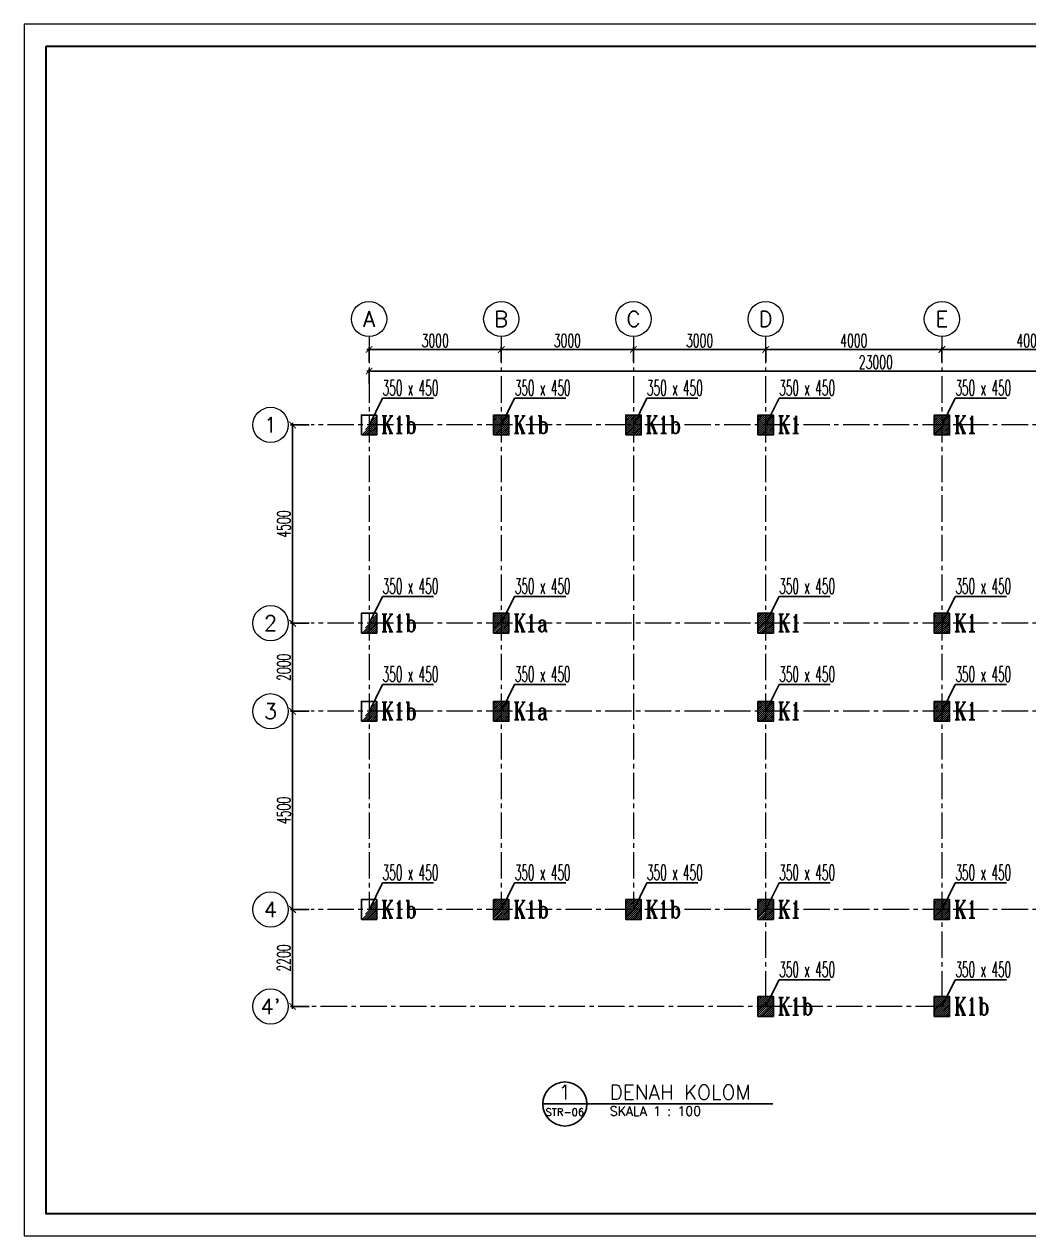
# Model space of a CAD drawing. Header units: inches. Extents: x 266054 to 836293, y -258454 to -102650.
# Drawn here: x 443299 to 466096, y -193554 to -166054 of the extents above; entities that cross this region are included whole.
import ezdxf
from ezdxf.enums import TextEntityAlignment as Align

# ---------------------------------------------------------------- set-up
doc = ezdxf.new("R2010")
doc.units = ezdxf.units.IN
doc.header["$LTSCALE"] = 800
doc.header["$MEASUREMENT"] = 0
doc.linetypes.add('CENTER2', pattern=[1.125, 0.75, -0.125, 0.125, -0.125])
for name, color, linetype, lineweight in [('arsir', 8, 'Continuous', 0), ('AS', 8, 'CENTER2', 5), ('GRS KOP', 1, 'Continuous', 35), ('hacht', 8, 'Continuous', 5), ('kop', 7, 'Continuous', 20), ('NOT', 7, 'Continuous', 15)]:
    doc.layers.add(name, color=color, linetype=linetype, lineweight=lineweight)
for name, color, linetype in [('KOL', 5, 'Continuous'), ('LOGO', 7, 'Continuous'), ('TEXT', 4, 'Continuous'), ('TXT', 7, 'Continuous')]:
    doc.layers.add(name, color=color, linetype=linetype)
doc.styles.add('BARU', font='arial.ttf')
doc.styles.add('DICK STYLE 100', font='romans.shx', dxfattribs={"width": 0.6, "height": 300})
doc.styles.add('ROMAND', font='romant.shx', dxfattribs={"width": 0.75, "height": 300})
doc.styles.add('ROMANS', font='romans.shx', dxfattribs={"width": 0.8, "height": 0.25})
doc.styles.add('S', font='SIMPLEX', dxfattribs={"width": 1.1})
doc.styles.get("Standard").update_dxf_attribs({"font": 'romans.shx'})
doc.dimstyles.new('100 A', dxfattribs={"dimtxt": 250, "dimasz": 150, "dimexe": 50, "dimexo": 50, "dimgap": 50, "dimtad": 1, "dimdec": 0, "dimrnd": 1, "dimtxsty": 'DICK STYLE 100', "dimblk": 'ARCHTICK', "dimcen": 100, "dimdle": 50, "dimclrd": 18, "dimclre": 18, "dimclrt": 7, "dimadec": 0, "dimazin": 2, "dimtfac": 1, "dimtdec": 0, "dimtix": 1, "dimtmove": 0, "dimatfit": 3, "dimfxl": 0, "dimarcsym": 0})

# ---------------------------------------------------------------- blocks, each defined once
blk = doc.blocks.new('NAV')
blk.add_circle((0, -0.4), 0.4)
at = {"style": 'S', "width": 0.75, "flags": 4}
blk.add_attdef('AV', text='', height=0.3, dxfattribs=at).set_placement((0, -0.4), align=Align.MIDDLE)
blk = doc.blocks.new('_ArchTick')
at = {"layer": 'LOGO', "color": 0, "const_width": 0.15}
blk.add_lwpolyline([(-0.5, -0.5), (0.5, 0.5)], dxfattribs=at)
blk = doc.blocks.new('*D85')
at = {"layer": 'Defpoints', "color": 0, "ltscale": 5}
for p in [(454125, -173435), (451125, -173767), (454125, -173767)]:
    blk.add_point(p, dxfattribs=at)
at = {"layer": 'hacht', "color": 18, "lineweight": -2, "ltscale": 5}
for p, q in [((451075, -173435), (454175, -173435)), ((451125, -173717), (451125, -173385)), ((454125, -173717), (454125, -173385))]:
    blk.add_line(p, q, dxfattribs=at)
at = {"layer": 'hacht', "color": 18, "lineweight": -2, "ltscale": 5, "xscale": 150, "yscale": 150, "zscale": 150, "rotation": 180}
blk.add_blockref('_ArchTick', (451125, -173435), dxfattribs=at)
at = {"layer": 'hacht', "color": 18, "lineweight": -2, "ltscale": 5, "xscale": 150, "yscale": 150, "zscale": 150}
blk.add_blockref('_ArchTick', (454125, -173435), dxfattribs=at)
at = {"layer": 'hacht', "color": 7, "ltscale": 5, "insert": (452625, -173235), "char_height": 300, "attachment_point": 5, "style": 'DICK STYLE 100'}
blk.add_mtext('3000', dxfattribs=at)
blk = doc.blocks.new('*D86')
at = {"layer": 'Defpoints', "color": 0, "ltscale": 5}
for p in [(474125, -173926), (451125, -174259), (474125, -174259)]:
    blk.add_point(p, dxfattribs=at)
at = {"layer": 'hacht', "color": 18, "lineweight": -2, "ltscale": 5}
for p, q in [((451075, -173926), (474175, -173926)), ((451125, -174209), (451125, -173876)), ((474125, -174209), (474125, -173876))]:
    blk.add_line(p, q, dxfattribs=at)
at = {"layer": 'hacht', "color": 18, "lineweight": -2, "ltscale": 5, "xscale": 150, "yscale": 150, "zscale": 150, "rotation": 180}
blk.add_blockref('_ArchTick', (451125, -173926), dxfattribs=at)
at = {"layer": 'hacht', "color": 18, "lineweight": -2, "ltscale": 5, "xscale": 150, "yscale": 150, "zscale": 150}
blk.add_blockref('_ArchTick', (474125, -173926), dxfattribs=at)
at = {"layer": 'hacht', "color": 7, "ltscale": 5, "insert": (462625, -173726), "char_height": 300, "attachment_point": 5, "style": 'DICK STYLE 100'}
blk.add_mtext('23000', dxfattribs=at)
blk = doc.blocks.new('*D87')
at = {"layer": 'Defpoints', "color": 0, "ltscale": 5}
for p in [(457125, -173435), (454125, -173767), (457125, -173767)]:
    blk.add_point(p, dxfattribs=at)
at = {"layer": 'hacht', "color": 18, "lineweight": -2, "ltscale": 5}
for p, q in [((454075, -173435), (457175, -173435)), ((454125, -173717), (454125, -173385)), ((457125, -173717), (457125, -173385))]:
    blk.add_line(p, q, dxfattribs=at)
at = {"layer": 'hacht', "color": 18, "lineweight": -2, "ltscale": 5, "xscale": 150, "yscale": 150, "zscale": 150, "rotation": 180}
blk.add_blockref('_ArchTick', (454125, -173435), dxfattribs=at)
at = {"layer": 'hacht', "color": 18, "lineweight": -2, "ltscale": 5, "xscale": 150, "yscale": 150, "zscale": 150}
blk.add_blockref('_ArchTick', (457125, -173435), dxfattribs=at)
at = {"layer": 'hacht', "color": 7, "ltscale": 5, "insert": (455625, -173235), "char_height": 300, "attachment_point": 5, "style": 'DICK STYLE 100'}
blk.add_mtext('3000', dxfattribs=at)
blk = doc.blocks.new('*D88')
at = {"layer": 'Defpoints', "color": 0, "ltscale": 5}
for p in [(460125, -173435), (457125, -173767), (460125, -173767)]:
    blk.add_point(p, dxfattribs=at)
at = {"layer": 'hacht', "color": 18, "lineweight": -2, "ltscale": 5}
for p, q in [((457075, -173435), (460175, -173435)), ((457125, -173717), (457125, -173385)), ((460125, -173717), (460125, -173385))]:
    blk.add_line(p, q, dxfattribs=at)
at = {"layer": 'hacht', "color": 18, "lineweight": -2, "ltscale": 5, "xscale": 150, "yscale": 150, "zscale": 150, "rotation": 180}
blk.add_blockref('_ArchTick', (457125, -173435), dxfattribs=at)
at = {"layer": 'hacht', "color": 18, "lineweight": -2, "ltscale": 5, "xscale": 150, "yscale": 150, "zscale": 150}
blk.add_blockref('_ArchTick', (460125, -173435), dxfattribs=at)
at = {"layer": 'hacht', "color": 7, "ltscale": 5, "insert": (458625, -173235), "char_height": 300, "attachment_point": 5, "style": 'DICK STYLE 100'}
blk.add_mtext('3000', dxfattribs=at)
blk = doc.blocks.new('*D89')
at = {"layer": 'Defpoints', "color": 0, "ltscale": 5}
for p in [(464125, -173435), (460125, -173767), (464125, -173767)]:
    blk.add_point(p, dxfattribs=at)
at = {"layer": 'hacht', "color": 18, "lineweight": -2, "ltscale": 5}
for p, q in [((460075, -173435), (464175, -173435)), ((460125, -173717), (460125, -173385)), ((464125, -173717), (464125, -173385))]:
    blk.add_line(p, q, dxfattribs=at)
at = {"layer": 'hacht', "color": 18, "lineweight": -2, "ltscale": 5, "xscale": 150, "yscale": 150, "zscale": 150, "rotation": 180}
blk.add_blockref('_ArchTick', (460125, -173435), dxfattribs=at)
at = {"layer": 'hacht', "color": 18, "lineweight": -2, "ltscale": 5, "xscale": 150, "yscale": 150, "zscale": 150}
blk.add_blockref('_ArchTick', (464125, -173435), dxfattribs=at)
at = {"layer": 'hacht', "color": 7, "ltscale": 5, "insert": (462125, -173235), "char_height": 300, "attachment_point": 5, "style": 'DICK STYLE 100'}
blk.add_mtext('4000', dxfattribs=at)
blk = doc.blocks.new('*D92')
at = {"layer": 'Defpoints', "color": 0, "ltscale": 5}
for p in [(464125, -173435), (464125, -173767), (468125, -173767)]:
    blk.add_point(p, dxfattribs=at)
at = {"layer": 'hacht', "color": 18, "lineweight": -2, "ltscale": 5}
for p, q in [((468175, -173435), (464075, -173435)), ((464125, -173717), (464125, -173385)), ((468125, -173717), (468125, -173385))]:
    blk.add_line(p, q, dxfattribs=at)
at = {"layer": 'hacht', "color": 18, "lineweight": -2, "ltscale": 5, "xscale": 150, "yscale": 150, "zscale": 150, "rotation": 180}
blk.add_blockref('_ArchTick', (464125, -173435), dxfattribs=at)
at = {"layer": 'hacht', "color": 18, "lineweight": -2, "ltscale": 5, "xscale": 150, "yscale": 150, "zscale": 150}
blk.add_blockref('_ArchTick', (468125, -173435), dxfattribs=at)
at = {"layer": 'hacht', "color": 7, "ltscale": 5, "insert": (466125, -173235), "char_height": 300, "attachment_point": 5, "style": 'DICK STYLE 100'}
blk.add_mtext('4000', dxfattribs=at)
blk = doc.blocks.new('*D93')
at = {"layer": 'Defpoints', "color": 0, "ltscale": 5}
for p in [(449388, -181649), (449813, -181649), (449813, -186149)]:
    blk.add_point(p, dxfattribs=at)
at = {"layer": 'hacht', "color": 18, "lineweight": -2, "ltscale": 5}
for p, q in [((449763, -181649), (449338, -181649)), ((449388, -186199), (449388, -181599)), ((449763, -186149), (449338, -186149))]:
    blk.add_line(p, q, dxfattribs=at)
at = {"layer": 'hacht', "color": 18, "lineweight": -2, "ltscale": 5, "xscale": 150, "yscale": 150, "zscale": 150}
for p, rotation in [((449388, -181649), 90), ((449388, -186149), 270)]:
    blk.add_blockref('_ArchTick', p, dxfattribs=dict(at, rotation=rotation))
at = {"layer": 'hacht', "color": 7, "ltscale": 5, "insert": (449188, -183899), "char_height": 300, "attachment_point": 5, "rotation": 90, "style": 'DICK STYLE 100'}
blk.add_mtext('4500', dxfattribs=at)
blk = doc.blocks.new('*D94')
at = {"layer": 'Defpoints', "color": 0, "ltscale": 5}
for p in [(449388, -186149), (449813, -186149), (449813, -188349)]:
    blk.add_point(p, dxfattribs=at)
at = {"layer": 'hacht', "color": 18, "lineweight": -2, "ltscale": 5}
for p, q in [((449763, -186149), (449338, -186149)), ((449388, -188399), (449388, -186099)), ((449763, -188349), (449338, -188349))]:
    blk.add_line(p, q, dxfattribs=at)
at = {"layer": 'hacht', "color": 18, "lineweight": -2, "ltscale": 5, "xscale": 150, "yscale": 150, "zscale": 150}
for p, rotation in [((449388, -186149), 90), ((449388, -188349), 270)]:
    blk.add_blockref('_ArchTick', p, dxfattribs=dict(at, rotation=rotation))
at = {"layer": 'hacht', "color": 7, "ltscale": 5, "insert": (449188, -187249), "char_height": 300, "attachment_point": 5, "rotation": 90, "style": 'DICK STYLE 100'}
blk.add_mtext('2200', dxfattribs=at)
blk = doc.blocks.new('*D95')
at = {"layer": 'Defpoints', "color": 0, "ltscale": 5}
for p in [(449388, -179649), (449813, -179649), (449813, -181649)]:
    blk.add_point(p, dxfattribs=at)
at = {"layer": 'hacht', "color": 18, "lineweight": -2, "ltscale": 5}
for p, q in [((449763, -179649), (449338, -179649)), ((449388, -181699), (449388, -179599)), ((449763, -181649), (449338, -181649))]:
    blk.add_line(p, q, dxfattribs=at)
at = {"layer": 'hacht', "color": 18, "lineweight": -2, "ltscale": 5, "xscale": 150, "yscale": 150, "zscale": 150}
for p, rotation in [((449388, -179649), 90), ((449388, -181649), 270)]:
    blk.add_blockref('_ArchTick', p, dxfattribs=dict(at, rotation=rotation))
at = {"layer": 'hacht', "color": 7, "ltscale": 5, "insert": (449188, -180649), "char_height": 300, "attachment_point": 5, "rotation": 90, "style": 'DICK STYLE 100'}
blk.add_mtext('2000', dxfattribs=at)
blk = doc.blocks.new('*D96')
at = {"layer": 'Defpoints', "color": 0, "ltscale": 5}
for p in [(449813, -175149), (449388, -179649), (449813, -179649)]:
    blk.add_point(p, dxfattribs=at)
at = {"layer": 'hacht', "color": 18, "lineweight": -2, "ltscale": 5}
for p, q in [((449763, -175149), (449338, -175149)), ((449388, -175099), (449388, -179699)), ((449763, -179649), (449338, -179649))]:
    blk.add_line(p, q, dxfattribs=at)
at = {"layer": 'hacht', "color": 18, "lineweight": -2, "ltscale": 5, "xscale": 150, "yscale": 150, "zscale": 150}
for p, rotation in [((449388, -175149), 90), ((449388, -179649), 270)]:
    blk.add_blockref('_ArchTick', p, dxfattribs=dict(at, rotation=rotation))
at = {"layer": 'hacht', "color": 7, "ltscale": 5, "insert": (449188, -177399), "char_height": 300, "attachment_point": 5, "rotation": 90, "style": 'DICK STYLE 100'}
blk.add_mtext('4500', dxfattribs=at)
blk = doc.blocks.new('kop')
at = {"layer": 'GRS KOP'}
blk.add_lwpolyline([(1, 54), (83, 54), (83, 1), (1, 1)], close=True, dxfattribs=at)
at = {"layer": 'kop', "color": 7}
for p, q in [((84, 55), (0, 55)), ((0, 55), (0, 0)), ((0, 0), (84, 0))]:
    blk.add_line(p, q, dxfattribs=at)
at = {"layer": 'kop', "style": 'BARU', "flags": 4}
for p, height in [((73.8, 5.4), 0.35), ((73.8, 4.9), 0.35), ((80.303, 5.382), 0.25), ((80.303, 4.882), 0.25), ((73.8, 4.4), 0.35), ((80.303, 4.382), 0.25)]:
    blk.add_attdef('-', p, '', height=height, dxfattribs=at)
at = {"layer": 'kop', "flags": 4}
for tag, p in [('AR-00', (78.057, 2.648)), ('00', (81.238, 2.647))]:
    blk.add_attdef(tag, text='', height=0.35, dxfattribs=at).set_placement(p, align=Align.MIDDLE)
blk = doc.blocks.new('Ndtpd')
at = {"lineweight": -3}
blk.add_line((0.747, 0), (-0.747, 0), dxfattribs=at)
blk.add_circle((0, 0), 0.747, dxfattribs=at)
at = {"color": 10, "lineweight": -3, "style": 'S', "width": 1.1, "flags": 4}
blk.add_attdef('NO', text='', height=0.5, dxfattribs=at).set_placement((0, 0.148), align=Align.CENTER)
blk.add_attdef('NDTPD', (1.516, 0.148), '', height=0.5, dxfattribs=at)
at = {"color": 5, "lineweight": -3, "style": 'S', "width": 1.1, "flags": 4}
blk.add_attdef('NOLBR', text='', height=0.3, dxfattribs=at).set_placement((0, -0.398), align=Align.CENTER)
blk.add_attdef('SKALA', (1.523, -0.398), '', height=0.3, dxfattribs=at)

msp = doc.modelspace()

# ---------------------------------------------------------------- hatches: boundary and pattern name
at = {"layer": 'hacht', "ltscale": 5}
h = msp.add_hatch(dxfattribs=at)
h.set_pattern_fill('ANSI31', color=256, scale=250, style=0)
h.set_pattern_definition([(45, (133267.8, -2296.75), (-22.097087, 22.097087), [])])
h.paths.add_polyline_path([(450949.6, -175373.6), (451299.6, -175373.6), (451299.6, -174923.6)])
h = msp.add_hatch(dxfattribs=at)
h.set_pattern_fill('ANSI31', color=256, scale=250, style=0)
h.set_pattern_definition([(45, (136267.8, -2296.75), (-22.097087, 22.097087), [])])
h.paths.add_polyline_path([(454299.6, -174923.6), (453949.6, -174923.6), (453949.6, -175373.6), (454299.6, -175373.6)])
h = msp.add_hatch(dxfattribs=at)
h.set_pattern_fill('ANSI31', color=256, scale=250, style=0)
h.set_pattern_definition([(45, (139267.8, -2296.75), (-22.097087, 22.097087), [])])
h.paths.add_polyline_path([(457299.6, -174923.6), (456949.6, -174923.6), (456949.6, -175373.6), (457299.6, -175373.6)])
h = msp.add_hatch(dxfattribs=at)
h.set_pattern_fill('ANSI31', color=256, scale=250, style=0)
h.set_pattern_definition([(45, (142267.8, -2296.75), (-22.097087, 22.097087), [])])
h.paths.add_polyline_path([(460299.6, -174923.6), (459949.6, -174923.6), (459949.6, -175373.6), (460299.6, -175373.6)])
h = msp.add_hatch(dxfattribs=at)
h.set_pattern_fill('ANSI31', color=256, scale=250, style=0)
h.set_pattern_definition([(45, (146267.8, -2296.75), (-22.097087, 22.097087), [])])
h.paths.add_polyline_path([(464299.6, -174923.6), (463949.6, -174923.6), (463949.6, -175373.6), (464299.6, -175373.6)])
h = msp.add_hatch(dxfattribs=at)
h.set_pattern_fill('ANSI31', color=256, scale=250, style=0)
h.set_pattern_definition([(45, (133267.8, -6796.75), (-22.097087, 22.097087), [])])
h.paths.add_polyline_path([(450949.6, -179873.6), (451299.6, -179873.6), (451299.6, -179423.6)])
h = msp.add_hatch(dxfattribs=at)
h.set_pattern_fill('ANSI31', color=256, scale=250, style=0)
h.set_pattern_definition([(45, (136267.8, -6796.75), (-22.097087, 22.097087), [])])
h.paths.add_polyline_path([(454299.6, -179423.6), (453949.6, -179423.6), (453949.6, -179873.6), (454299.6, -179873.6)])
h = msp.add_hatch(dxfattribs=at)
h.set_pattern_fill('ANSI31', color=256, scale=250, style=0)
h.set_pattern_definition([(45, (142267.8, -6796.75), (-22.097087, 22.097087), [])])
h.paths.add_polyline_path([(460299.6, -179423.6), (459949.6, -179423.6), (459949.6, -179873.6), (460299.6, -179873.6)])
h = msp.add_hatch(dxfattribs=at)
h.set_pattern_fill('ANSI31', color=256, scale=250, style=0)
h.set_pattern_definition([(45, (146267.8, -6796.75), (-22.097087, 22.097087), [])])
h.paths.add_polyline_path([(464299.6, -179423.6), (463949.6, -179423.6), (463949.6, -179873.6), (464299.6, -179873.6)])
h = msp.add_hatch(dxfattribs=at)
h.set_pattern_fill('ANSI31', color=256, scale=250, style=0)
h.set_pattern_definition([(45, (133267.8, -8796.75), (-22.097087, 22.097087), [])])
h.paths.add_polyline_path([(450949.6, -181873.6), (451299.6, -181873.6), (451299.6, -181423.6)])
h = msp.add_hatch(dxfattribs=at)
h.set_pattern_fill('ANSI31', color=256, scale=250, style=0)
h.set_pattern_definition([(45, (136267.8, -8796.75), (-22.097087, 22.097087), [])])
h.paths.add_polyline_path([(454299.6, -181423.6), (453949.6, -181423.6), (453949.6, -181873.6), (454299.6, -181873.6)])
h = msp.add_hatch(dxfattribs=at)
h.set_pattern_fill('ANSI31', color=256, scale=250, style=0)
h.set_pattern_definition([(45, (142267.8, -8796.75), (-22.097087, 22.097087), [])])
h.paths.add_polyline_path([(460299.6, -181423.6), (459949.6, -181423.6), (459949.6, -181873.6), (460299.6, -181873.6)])
h = msp.add_hatch(dxfattribs=at)
h.set_pattern_fill('ANSI31', color=256, scale=250, style=0)
h.set_pattern_definition([(45, (146267.8, -8796.75), (-22.097087, 22.097087), [])])
h.paths.add_polyline_path([(464299.6, -181423.6), (463949.6, -181423.6), (463949.6, -181873.6), (464299.6, -181873.6)])
h = msp.add_hatch(dxfattribs=at)
h.set_pattern_fill('ANSI31', color=256, scale=250, style=0)
h.set_pattern_definition([(45, (133267.8, -13296.75), (-22.097087, 22.097087), [])])
h.paths.add_polyline_path([(450949.6, -186373.6), (451299.6, -186373.6), (451299.6, -185923.6)])
h = msp.add_hatch(dxfattribs=at)
h.set_pattern_fill('ANSI31', color=256, scale=250, style=0)
h.set_pattern_definition([(45, (136267.8, -13296.75), (-22.097087, 22.097087), [])])
h.paths.add_polyline_path([(454299.6, -185923.6), (453949.6, -185923.6), (453949.6, -186373.6), (454299.6, -186373.6)])
h = msp.add_hatch(dxfattribs=at)
h.set_pattern_fill('ANSI31', color=256, scale=250, style=0)
h.set_pattern_definition([(45, (139267.8, -13296.75), (-22.097087, 22.097087), [])])
h.paths.add_polyline_path([(457299.6, -185923.6), (456949.6, -185923.6), (456949.6, -186373.6), (457299.6, -186373.6)])
h = msp.add_hatch(dxfattribs=at)
h.set_pattern_fill('ANSI31', color=256, scale=250, style=0)
h.set_pattern_definition([(45, (142267.8, -13296.75), (-22.097087, 22.097087), [])])
h.paths.add_polyline_path([(460299.6, -185923.6), (459949.6, -185923.6), (459949.6, -186373.6), (460299.6, -186373.6)])
h = msp.add_hatch(dxfattribs=at)
h.set_pattern_fill('ANSI31', color=256, scale=250, style=0)
h.set_pattern_definition([(45, (146267.8, -13296.75), (-22.097087, 22.097087), [])])
h.paths.add_polyline_path([(464299.6, -185923.6), (463949.6, -185923.6), (463949.6, -186373.6), (464299.6, -186373.6)])
h = msp.add_hatch(dxfattribs=at)
h.set_pattern_fill('ANSI31', color=256, scale=250, style=0)
h.set_pattern_definition([(45, (142267.8, -15496.75), (-22.097087, 22.097087), [])])
h.paths.add_polyline_path([(460299.6, -188123.6), (459949.6, -188123.6), (459949.6, -188573.6), (460299.6, -188573.6)])
h = msp.add_hatch(dxfattribs=at)
h.set_pattern_fill('ANSI31', color=256, scale=250, style=0)
h.set_pattern_definition([(45, (146267.8, -15496.75), (-22.097087, 22.097087), [])])
h.paths.add_polyline_path([(464299.6, -188123.6), (463949.6, -188123.6), (463949.6, -188573.6), (464299.6, -188573.6)])

# ---------------------------------------------------------------- linework, layer by layer
at = {"layer": 'AS'}
for p, q in [((451124.6, -173144.8, 1574.9), (451124.6, -186148.6, 1574.9)), ((454124.6, -173144.8, 1574.9), (454124.6, -186148.6, 1574.9)), ((457124.6, -173144.8, 1574.9), (457124.6, -186148.6, 1574.9)), ((460124.6, -173144.8, 1574.9), (460124.6, -188348.6, 1574.9)), ((464124.6, -173144.8, 1574.9), (464124.6, -188348.6, 1574.9)), ((474180.6, -175148.6, 1574.9), (449813.5, -175148.6, 1574.9)), ((474180.6, -179648.6, 1574.9), (449813.5, -179648.6, 1574.9)), ((474180.6, -181648.6, 1574.9), (449813.5, -181648.6, 1574.9)), ((474180.6, -186148.6, 1574.9), (449813.5, -186148.6, 1574.9)), ((464124.6, -188348.6, 1574.9), (449813.5, -188348.6, 1574.9))]:
    msp.add_line(p, q, dxfattribs=at)
at = {"layer": 'KOL', "ltscale": 5, "elevation": 1574.9}
for points in [[(450949.6, -175373.6), (451299.6, -175373.6), (451299.6, -174923.6), (450949.6, -174923.6)], [(453949.6, -175373.6), (454299.6, -175373.6), (454299.6, -174923.6), (453949.6, -174923.6)], [(456949.6, -175373.6), (457299.6, -175373.6), (457299.6, -174923.6), (456949.6, -174923.6)], [(459949.6, -175373.6), (460299.6, -175373.6), (460299.6, -174923.6), (459949.6, -174923.6)], [(463949.6, -175373.6), (464299.6, -175373.6), (464299.6, -174923.6), (463949.6, -174923.6)], [(450949.6, -179873.6), (451299.6, -179873.6), (451299.6, -179423.6), (450949.6, -179423.6)], [(453949.6, -179873.6), (454299.6, -179873.6), (454299.6, -179423.6), (453949.6, -179423.6)], [(459949.6, -179873.6), (460299.6, -179873.6), (460299.6, -179423.6), (459949.6, -179423.6)], [(463949.6, -179873.6), (464299.6, -179873.6), (464299.6, -179423.6), (463949.6, -179423.6)], [(450949.6, -181873.6), (451299.6, -181873.6), (451299.6, -181423.6), (450949.6, -181423.6)], [(453949.6, -181873.6), (454299.6, -181873.6), (454299.6, -181423.6), (453949.6, -181423.6)], [(459949.6, -181873.6), (460299.6, -181873.6), (460299.6, -181423.6), (459949.6, -181423.6)], [(463949.6, -181873.6), (464299.6, -181873.6), (464299.6, -181423.6), (463949.6, -181423.6)], [(450949.6, -186373.6), (451299.6, -186373.6), (451299.6, -185923.6), (450949.6, -185923.6)], [(453949.6, -186373.6), (454299.6, -186373.6), (454299.6, -185923.6), (453949.6, -185923.6)], [(456949.6, -186373.6), (457299.6, -186373.6), (457299.6, -185923.6), (456949.6, -185923.6)], [(459949.6, -186373.6), (460299.6, -186373.6), (460299.6, -185923.6), (459949.6, -185923.6)], [(463949.6, -186373.6), (464299.6, -186373.6), (464299.6, -185923.6), (463949.6, -185923.6)], [(459949.6, -188573.6), (460299.6, -188573.6), (460299.6, -188123.6), (459949.6, -188123.6)], [(463949.6, -188573.6), (464299.6, -188573.6), (464299.6, -188123.6), (463949.6, -188123.6)]]:
    msp.add_lwpolyline(points, close=True, dxfattribs=at)
at = {"layer": 'NOT', "lineweight": -3}
msp.add_line((456067.4, -190562.3), (460290.7, -190562.3), dxfattribs=at)

# ---------------------------------------------------------------- block references
at = {"layer": 'kop', "xscale": 500, "yscale": 500, "zscale": 500}
msp.add_blockref('kop', (443298.8, -193553.5), dxfattribs=at)
at = {"layer": 'NOT'}
ref = msp.add_blockref('NAV', (451124.6, -172344.8, 1574.9), dxfattribs=dict(at, xscale=1000, yscale=1000, zscale=1000))
ref.add_attrib('AV', 'A', dxfattribs={"layer": '0', "height": 350, "flags": 4}).set_placement((451124.6, -172744.8, 1574.9), align=Align.MIDDLE)
ref = msp.add_blockref('NAV', (454124.6, -172344.8, 1574.9), dxfattribs=dict(at, xscale=1000, yscale=1000, zscale=1000))
ref.add_attrib('AV', 'B', dxfattribs={"layer": '0', "height": 350, "flags": 4}).set_placement((454124.6, -172744.8, 1574.9), align=Align.MIDDLE)
ref = msp.add_blockref('NAV', (457124.6, -172344.8, 1574.9), dxfattribs=dict(at, xscale=1000, yscale=1000, zscale=1000))
ref.add_attrib('AV', 'C', dxfattribs={"layer": '0', "height": 350, "flags": 4}).set_placement((457124.6, -172744.8, 1574.9), align=Align.MIDDLE)
ref = msp.add_blockref('NAV', (460124.6, -172344.8, 1574.9), dxfattribs=dict(at, xscale=1000, yscale=1000, zscale=1000))
ref.add_attrib('AV', 'D', dxfattribs={"layer": '0', "height": 350, "flags": 4}).set_placement((460124.6, -172744.8, 1574.9), align=Align.MIDDLE)
ref = msp.add_blockref('NAV', (464124.6, -172344.8, 1574.9), dxfattribs=dict(at, xscale=1000, yscale=1000, zscale=1000))
ref.add_attrib('AV', 'E', dxfattribs={"layer": '0', "height": 350, "flags": 4}).set_placement((464124.6, -172744.8, 1574.9), align=Align.MIDDLE)
ref = msp.add_blockref('NAV', (448888.5, -174748.6, 1574.9), dxfattribs=dict(at, xscale=1000, yscale=1000, zscale=1000))
ref.add_attrib('AV', '1', dxfattribs={"layer": '0', "height": 350, "flags": 4}).set_placement((448888.5, -175148.6, 1574.9), align=Align.MIDDLE)
ref = msp.add_blockref('NAV', (448888.5, -179248.6, 1574.9), dxfattribs=dict(at, xscale=1000, yscale=1000, zscale=1000))
ref.add_attrib('AV', '2', dxfattribs={"layer": '0', "height": 350, "flags": 4}).set_placement((448888.5, -179648.6, 1574.9), align=Align.MIDDLE)
ref = msp.add_blockref('NAV', (448888.5, -181248.6, 1574.9), dxfattribs=dict(at, xscale=1000, yscale=1000, zscale=1000))
ref.add_attrib('AV', '3', dxfattribs={"layer": '0', "height": 350, "flags": 4}).set_placement((448888.5, -181648.6, 1574.9), align=Align.MIDDLE)
ref = msp.add_blockref('NAV', (448888.5, -185748.6, 1574.9), dxfattribs=dict(at, xscale=1000, yscale=1000, zscale=1000))
ref.add_attrib('AV', '4', dxfattribs={"layer": '0', "height": 350, "flags": 4}).set_placement((448888.5, -186148.6, 1574.9), align=Align.MIDDLE)
ref = msp.add_blockref('NAV', (448888.5, -187948.6, 1574.9), dxfattribs=dict(at, xscale=1000, yscale=1000, zscale=1000))
ref.add_attrib('AV', "4'", dxfattribs={"layer": '0', "height": 350, "flags": 4}).set_placement((448888.5, -188348.6, 1574.9), align=Align.MIDDLE)
at = {"layer": 'NOT', "lineweight": -3}
ref = msp.add_blockref('Ndtpd', (455567.4, -190562.3), dxfattribs=dict(at, xscale=669.3440428376198, yscale=669.3440428376198, zscale=669.3440428380154))
ref.add_attrib('NO', '1', dxfattribs={"layer": '0', "lineweight": -3, "height": 333.3, "flags": 4}).set_placement((455567.1, -190463.5), align=Align.CENTER)
ref.add_attrib('NDTPD', 'DENAH KOLOM', (456582.1, -190463.5), dxfattribs={"layer": '0', "lineweight": -3, "height": 333.333, "flags": 4})
ref.add_attrib('NOLBR', 'STR-06', dxfattribs={"layer": '0', "lineweight": -3, "height": 166.67, "flags": 4}).set_placement((455567.1, -190828.9), align=Align.CENTER)
ref.add_attrib('SKALA', 'SKALA 1 : 100', (456587, -190828.9), dxfattribs={"layer": '0', "lineweight": -3, "height": 208.333, "flags": 4})

# ---------------------------------------------------------------- texts
at = {"layer": 'TEXT', "style": 'ROMANS', "width": 0.5}
for p in [(451430.7, -174483.8, 1574.9), (454430.7, -174483.8, 1574.9), (457430.7, -174483.8, 1574.9), (460430.7, -174483.8, 1574.9), (464430.7, -174483.8, 1574.9), (451430.7, -178983.8, 1574.9), (454430.7, -178983.8, 1574.9), (460430.7, -178983.8, 1574.9), (464430.7, -178983.8, 1574.9), (451430.7, -180983.8, 1574.9), (454430.7, -180983.8, 1574.9), (460430.7, -180983.8, 1574.9), (464430.7, -180983.8, 1574.9), (451430.7, -185483.8, 1574.9), (454430.7, -185483.8, 1574.9), (457430.7, -185483.8, 1574.9), (460430.7, -185483.8, 1574.9), (464430.7, -185483.8, 1574.9), (460430.7, -187683.8, 1574.9), (464430.7, -187683.8, 1574.9)]:
    msp.add_text('350 x 450', height=350, dxfattribs=at).set_placement(p)
at = {"layer": 'TXT', "style": 'ROMAND', "width": 0.75}
for s, p in [('K1b', (451397.4, -175343.8, 1574.9)), ('K1b', (454397.4, -175343.8, 1574.9)), ('K1b', (457397.4, -175343.8, 1574.9)), ('K1', (460397.4, -175343.8, 1574.9)), ('K1', (464397.4, -175343.8, 1574.9)), ('K1b', (451397.4, -179843.8, 1574.9)), ('K1a', (454397.4, -179843.8, 1574.9)), ('K1', (460397.4, -179843.8, 1574.9)), ('K1', (464397.4, -179843.8, 1574.9)), ('K1b', (451397.4, -181843.8, 1574.9)), ('K1a', (454397.4, -181843.8, 1574.9)), ('K1', (460397.4, -181843.8, 1574.9)), ('K1', (464397.4, -181843.8, 1574.9)), ('K1b', (451397.4, -186343.8, 1574.9)), ('K1b', (454397.4, -186343.8, 1574.9)), ('K1b', (457397.4, -186343.8, 1574.9)), ('K1', (460397.4, -186343.8, 1574.9)), ('K1', (464397.4, -186343.8, 1574.9)), ('K1b', (460397.4, -188543.8, 1574.9)), ('K1b', (464397.4, -188543.8, 1574.9))]:
    msp.add_text(s, height=400, dxfattribs=at).set_placement(p)

# ---------------------------------------------------------------- dimensions: what is measured, and where the dimension line sits
at = {"layer": 'hacht', "ltscale": 5}
for base, p1, p2, picture, middle in [((454124.6, -173434.6, 1574.9), (451124.6, -173767.3, 1574.9), (454124.6, -173767.3, 1574.9), '*D85', (452624.6, -173234.6, 1574.9)), ((457124.6, -173434.6, 1574.9), (454124.6, -173767.3, 1574.9), (457124.6, -173767.3, 1574.9), '*D87', (455624.6, -173234.6, 1574.9)), ((460124.6, -173434.6, 1574.9), (457124.6, -173767.3, 1574.9), (460124.6, -173767.3, 1574.9), '*D88', (458624.6, -173234.6, 1574.9)), ((464124.6, -173434.6, 1574.9), (460124.6, -173767.3, 1574.9), (464124.6, -173767.3, 1574.9), '*D89', (462124.6, -173234.6, 1574.9)), ((474124.6, -173926.4, 1574.9), (451124.6, -174259, 1574.9), (474124.6, -174259, 1574.9), '*D86', (462624.6, -173726.4, 1574.9))]:
    dim = msp.add_linear_dim(base=base, p1=p1, p2=p2, dimstyle='100 A', dxfattribs=at)
    dim.commit()
    dim.dimension.update_dxf_attribs({"geometry": picture, "text_midpoint": middle})
dim = msp.add_linear_dim(base=(464124.6, -173434.6, 1574.9), p1=(468124.6, -173767.3, 1574.9), p2=(464124.6, -173767.3, 1574.9), angle=180, dimstyle='100 A', dxfattribs=at)
dim.commit()
dim.dimension.update_dxf_attribs({"geometry": '*D92', "text_midpoint": (466124.6, -173234.6, 1574.9)})
for base, p1, p2, angle, picture, middle in [((449388.5, -179648.6, 1574.9), (449813.5, -175148.6, 1574.9), (449813.5, -179648.6, 1574.9), 270, '*D96', (449388.5, -177398.6, 1574.9)), ((449388.5, -179648.6, 1574.9), (449813.5, -181648.6, 1574.9), (449813.5, -179648.6, 1574.9), 90, '*D95', (449388.5, -180648.6, 1574.9)), ((449388.5, -181648.6, 1574.9), (449813.5, -186148.6, 1574.9), (449813.5, -181648.6, 1574.9), 90, '*D93', (449388.5, -183898.6, 1574.9)), ((449388.5, -186148.6, 1574.9), (449813.5, -188348.6, 1574.9), (449813.5, -186148.6, 1574.9), 90, '*D94', (449388.5, -187248.6, 1574.9))]:
    dim = msp.add_linear_dim(base=base, p1=p1, p2=p2, angle=angle, dimstyle='100 A', dxfattribs=at)
    dim.commit()
    dim.dimension.update_dxf_attribs({"geometry": picture, "text_midpoint": middle, "dimtype": 160})

# ---------------------------------------------------------------- leaders
at = {"layer": 'arsir'}
for points in [[(451124.6, -175159.2, 1574.9), (451428.5, -174541.4, 1574.9), (452588.6, -174541.4, 1574.9)], [(454124.6, -175159.2, 1574.9), (454428.5, -174541.4, 1574.9), (455588.6, -174541.4, 1574.9)], [(457124.6, -175159.2, 1574.9), (457428.5, -174541.4, 1574.9), (458588.6, -174541.4, 1574.9)], [(460124.6, -175159.2, 1574.9), (460428.5, -174541.4, 1574.9), (461588.6, -174541.4, 1574.9)], [(464124.6, -175159.2, 1574.9), (464428.5, -174541.4, 1574.9), (465588.6, -174541.4, 1574.9)], [(451124.6, -179659.2, 1574.9), (451428.5, -179041.4, 1574.9), (452588.6, -179041.4, 1574.9)], [(454124.6, -179659.2, 1574.9), (454428.5, -179041.4, 1574.9), (455588.6, -179041.4, 1574.9)], [(460124.6, -179659.2, 1574.9), (460428.5, -179041.4, 1574.9), (461588.6, -179041.4, 1574.9)], [(464124.6, -179659.2, 1574.9), (464428.5, -179041.4, 1574.9), (465588.6, -179041.4, 1574.9)], [(451124.6, -181659.2, 1574.9), (451428.5, -181041.4, 1574.9), (452588.6, -181041.4, 1574.9)], [(454124.6, -181659.2, 1574.9), (454428.5, -181041.4, 1574.9), (455588.6, -181041.4, 1574.9)], [(460124.6, -181659.2, 1574.9), (460428.5, -181041.4, 1574.9), (461588.6, -181041.4, 1574.9)], [(464124.6, -181659.2, 1574.9), (464428.5, -181041.4, 1574.9), (465588.6, -181041.4, 1574.9)], [(451124.6, -186159.2, 1574.9), (451428.5, -185541.4, 1574.9), (452588.6, -185541.4, 1574.9)], [(454124.6, -186159.2, 1574.9), (454428.5, -185541.4, 1574.9), (455588.6, -185541.4, 1574.9)], [(457124.6, -186159.2, 1574.9), (457428.5, -185541.4, 1574.9), (458588.6, -185541.4, 1574.9)], [(460124.6, -186159.2, 1574.9), (460428.5, -185541.4, 1574.9), (461588.6, -185541.4, 1574.9)], [(464124.6, -186159.2, 1574.9), (464428.5, -185541.4, 1574.9), (465588.6, -185541.4, 1574.9)], [(460124.6, -188359.2, 1574.9), (460428.5, -187741.4, 1574.9), (461588.6, -187741.4, 1574.9)], [(464124.6, -188359.2, 1574.9), (464428.5, -187741.4, 1574.9), (465588.6, -187741.4, 1574.9)]]:
    msp.add_leader(points, dimstyle='100 A', override={"dimgap": 50, "dimtad": 0, "dimfxl": 0.18, "dimarcsym": 1}, dxfattribs=at)

doc.saveas('drawing.dxf')
